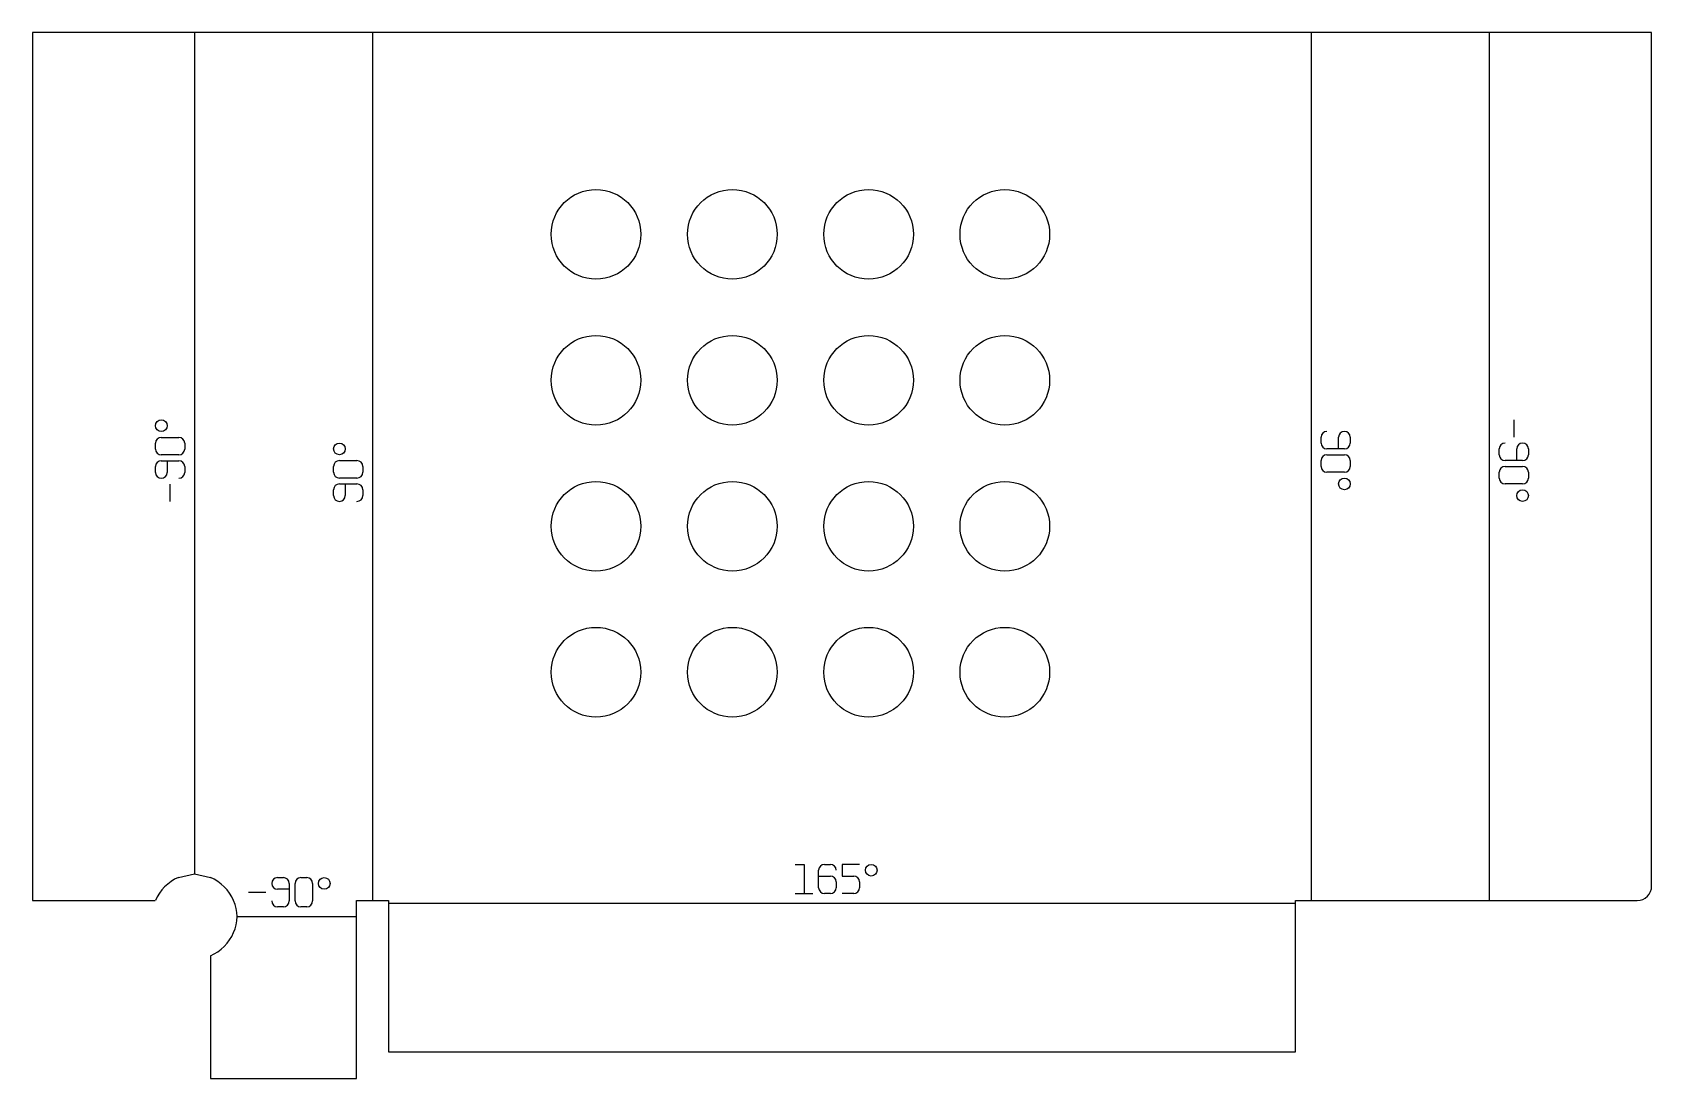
# Model space of a CAD drawing. Header units: millimetres. Extents: x 0 to 111, y 0 to 72.
import ezdxf

# ---------------------------------------------------------------- set-up
doc = ezdxf.new("R2010")
doc.units = ezdxf.units.MM
for name, color, linetype in [('Unfold038_Sketch', 7, 'CONTINUOUS'), ('Unfold038_Sketch_Bend_Labels', 7, 'CONTINUOUS'), ('Unfold038_Sketch_Bends', 7, 'CONTINUOUS'), ('Unfold038_Sketch_Holes', 7, 'CONTINUOUS')]:
    doc.layers.add(name, color=color, linetype=linetype)

msp = doc.modelspace()

# ---------------------------------------------------------------- linework, layer by layer
at = {"layer": 'Unfold038_Sketch'}
for p, q in [((10, 71.67), (0, 71.67)), ((0, 71.67), (0, 12.2)), ((12.2, 71.67), (10, 71.67)), ((22.2, 71.67), (12.2, 71.67)), ((24.4, 71.67), (22.2, 71.67)), ((86.5, 71.67), (24.4, 71.67)), ((88.7, 71.67), (86.5, 71.67)), ((98.7, 71.67), (88.7, 71.67)), ((100.9, 71.67), (98.7, 71.67)), ((110.9, 71.67), (100.9, 71.67)), ((110.9, 13.2), (110.9, 71.67)), ((10, 13.78), (11.1, 14.02)), ((11.1, 14.02), (12.2, 13.78)), ((0, 12.2), (8.42, 12.2)), ((22.2, 10), (22.2, 12.2)), ((22.2, 12.2), (24.4, 12.2)), ((24.4, 12.2), (24.4, 11.83)), ((86.5, 11.83), (86.5, 12.2)), ((86.5, 12.2), (88.7, 12.2)), ((88.7, 12.2), (98.7, 12.2)), ((98.7, 12.2), (100.9, 12.2)), ((100.9, 12.2), (109.9, 12.2)), ((24.4, 11.83), (24.4, 1.83)), ((86.5, 1.83), (86.5, 11.83)), ((22.2, 0), (22.2, 10)), ((12.2, 8.42), (12.2, 0)), ((24.4, 1.83), (86.5, 1.83)), ((12.2, 0), (22.2, 0))]:
    msp.add_line(p, q, dxfattribs=at)
for centre, radius, start, end in [((11.18, 11.02), 3, 113.1225, 156.8775), ((11.02, 11.02), 3, 23.1225, 66.8775), ((11.39, 11.1), 2.63, -24.725, 24.725), ((109.9, 13.2), 1, -90, 0), ((11.02, 11.18), 3, -66.8775, -23.1225)]:
    msp.add_arc(centre, radius, start, end, dxfattribs=at)
at = {"layer": 'Unfold038_Sketch_Bend_Labels'}
for p, q in [((101.46, 45.14), (101.46, 43.94)), ((8.43, 43.13), (8.43, 43.53)), ((8.83, 43.93), (10.03, 43.93)), ((10.43, 43.53), (10.43, 43.13)), ((88.26, 43.54), (88.26, 43.94)), ((89.46, 43.14), (89.46, 43.94)), ((90.26, 43.94), (90.26, 43.54)), ((10.03, 42.73), (8.83, 42.73)), ((8.83, 42.33), (10.03, 42.33)), ((9.23, 42.33), (9.23, 41.53)), ((21.03, 42.34), (22.23, 42.34)), ((88.26, 41.94), (88.26, 42.34)), ((89.86, 43.14), (88.66, 43.14)), ((88.66, 42.74), (89.86, 42.74)), ((90.26, 42.34), (90.26, 41.94)), ((100.46, 42.74), (100.46, 43.14)), ((102.06, 42.34), (100.86, 42.34)), ((101.66, 42.34), (101.66, 43.14)), ((102.46, 43.14), (102.46, 42.74)), ((8.43, 41.53), (8.43, 41.93)), ((10.43, 41.93), (10.43, 41.53)), ((20.63, 41.54), (20.63, 41.94)), ((22.23, 41.14), (21.03, 41.14)), ((22.63, 41.94), (22.63, 41.54)), ((89.86, 41.54), (88.66, 41.54)), ((100.46, 41.14), (100.46, 41.54)), ((100.86, 41.94), (102.06, 41.94)), ((102.46, 41.54), (102.46, 41.14)), ((9.43, 39.53), (9.43, 40.73)), ((20.63, 39.94), (20.63, 40.34)), ((21.03, 40.74), (22.23, 40.74)), ((21.43, 40.74), (21.43, 39.94)), ((22.63, 40.34), (22.63, 39.94)), ((102.06, 40.74), (100.86, 40.74)), ((52.25, 14.68), (52.85, 14.68)), ((52.85, 14.68), (52.85, 12.68)), ((54.25, 14.68), (54.65, 14.68)), ((56.65, 14.68), (55.45, 14.68)), ((55.45, 14.68), (55.45, 13.88)), ((16.79, 13.77), (17.19, 13.77)), ((17.59, 13.37), (17.59, 12.17)), ((17.99, 12.17), (17.99, 13.37)), ((18.39, 13.77), (18.79, 13.77)), ((19.19, 13.37), (19.19, 12.17)), ((53.85, 13.08), (53.85, 14.28)), ((53.85, 13.88), (54.65, 13.88)), ((55.05, 13.48), (55.05, 13.08)), ((55.45, 13.88), (56.25, 13.88)), ((56.65, 13.48), (56.65, 13.08)), ((14.79, 12.77), (15.99, 12.77)), ((17.59, 12.97), (16.79, 12.97)), ((52.25, 12.68), (53.45, 12.68)), ((54.65, 12.68), (54.25, 12.68)), ((56.25, 12.68), (55.45, 12.68)), ((17.19, 11.77), (16.79, 11.77)), ((18.79, 11.77), (18.39, 11.77))]:
    msp.add_line(p, q, dxfattribs=at)
for centre in [(8.83, 44.73), (21.03, 43.14), (89.86, 40.74), (102.06, 39.94), (57.45, 14.28), (19.99, 13.37)]:
    msp.add_circle(centre, 0.4, dxfattribs=at)
for centre, start, end in [((8.83, 43.53), 90, -180), ((10.03, 43.53), 0, 90), ((88.66, 43.94), 90, 180), ((88.66, 43.54), -180, -90), ((89.86, 43.94), 0, 180), ((89.86, 43.54), -90, 0), ((100.86, 43.14), 90, 180), ((102.06, 43.14), 0, 180), ((8.83, 43.13), 180, -90), ((8.83, 41.93), 90, 180), ((10.03, 43.13), -90, 0), ((10.03, 41.93), 0, 90), ((21.03, 41.94), 90, 180), ((22.23, 41.94), 0, 90), ((88.66, 42.34), 90, 180), ((89.86, 42.34), 0, 90), ((100.86, 42.74), -180, -90), ((102.06, 42.74), -90, 0), ((8.83, 41.53), 180, 0), ((10.03, 41.53), -90, 0), ((21.03, 41.54), 180, -90), ((22.23, 41.54), -90, 0), ((88.66, 41.94), -180, -90), ((89.86, 41.94), -90, 0), ((100.86, 41.54), 90, 180), ((100.86, 41.14), -180, -90), ((102.06, 41.54), 0, 90), ((102.06, 41.14), -90, 0), ((21.03, 40.34), 90, 180), ((21.03, 39.94), 180, 0), ((22.23, 40.34), 0, 90), ((22.23, 39.94), -90, 0), ((54.25, 14.28), 90, -180), ((54.65, 14.28), 0, 90), ((16.79, 13.37), 90, -90), ((17.19, 13.37), 0, 90), ((18.39, 13.37), 90, -180), ((18.79, 13.37), 0, 90), ((54.65, 13.48), 0, 90), ((56.25, 13.48), 0, 90), ((54.25, 13.08), 180, -90), ((54.65, 13.08), -90, 0), ((56.25, 13.08), -90, 0), ((16.79, 12.17), -180, -90), ((17.19, 12.17), -90, 0), ((18.39, 12.17), 180, -90), ((18.79, 12.17), -90, 0)]:
    msp.add_arc(centre, 0.4, start, end, dxfattribs=at)
at = {"layer": 'Unfold038_Sketch_Bends'}
for p, q in [((11.1, 71.67), (11.1, 14.02)), ((23.3, 71.67), (23.3, 12.2)), ((87.6, 12.2), (87.6, 71.67)), ((99.8, 12.2), (99.8, 71.67)), ((14.02, 11.1), (22.2, 11.1)), ((24.4, 12.02), (86.5, 12.02))]:
    msp.add_line(p, q, dxfattribs=at)
at = {"layer": 'Unfold038_Sketch_Holes'}
for centre in [(38.6, 57.84), (47.94, 57.84), (57.27, 57.84), (66.6, 57.84), (38.6, 47.84), (47.94, 47.84), (57.27, 47.84), (66.6, 47.84), (38.6, 37.84), (47.94, 37.84), (57.27, 37.84), (66.6, 37.84), (38.6, 27.84), (47.94, 27.84), (57.27, 27.84), (66.6, 27.84)]:
    msp.add_circle(centre, 3.07, dxfattribs=at)

doc.saveas('drawing.dxf')
